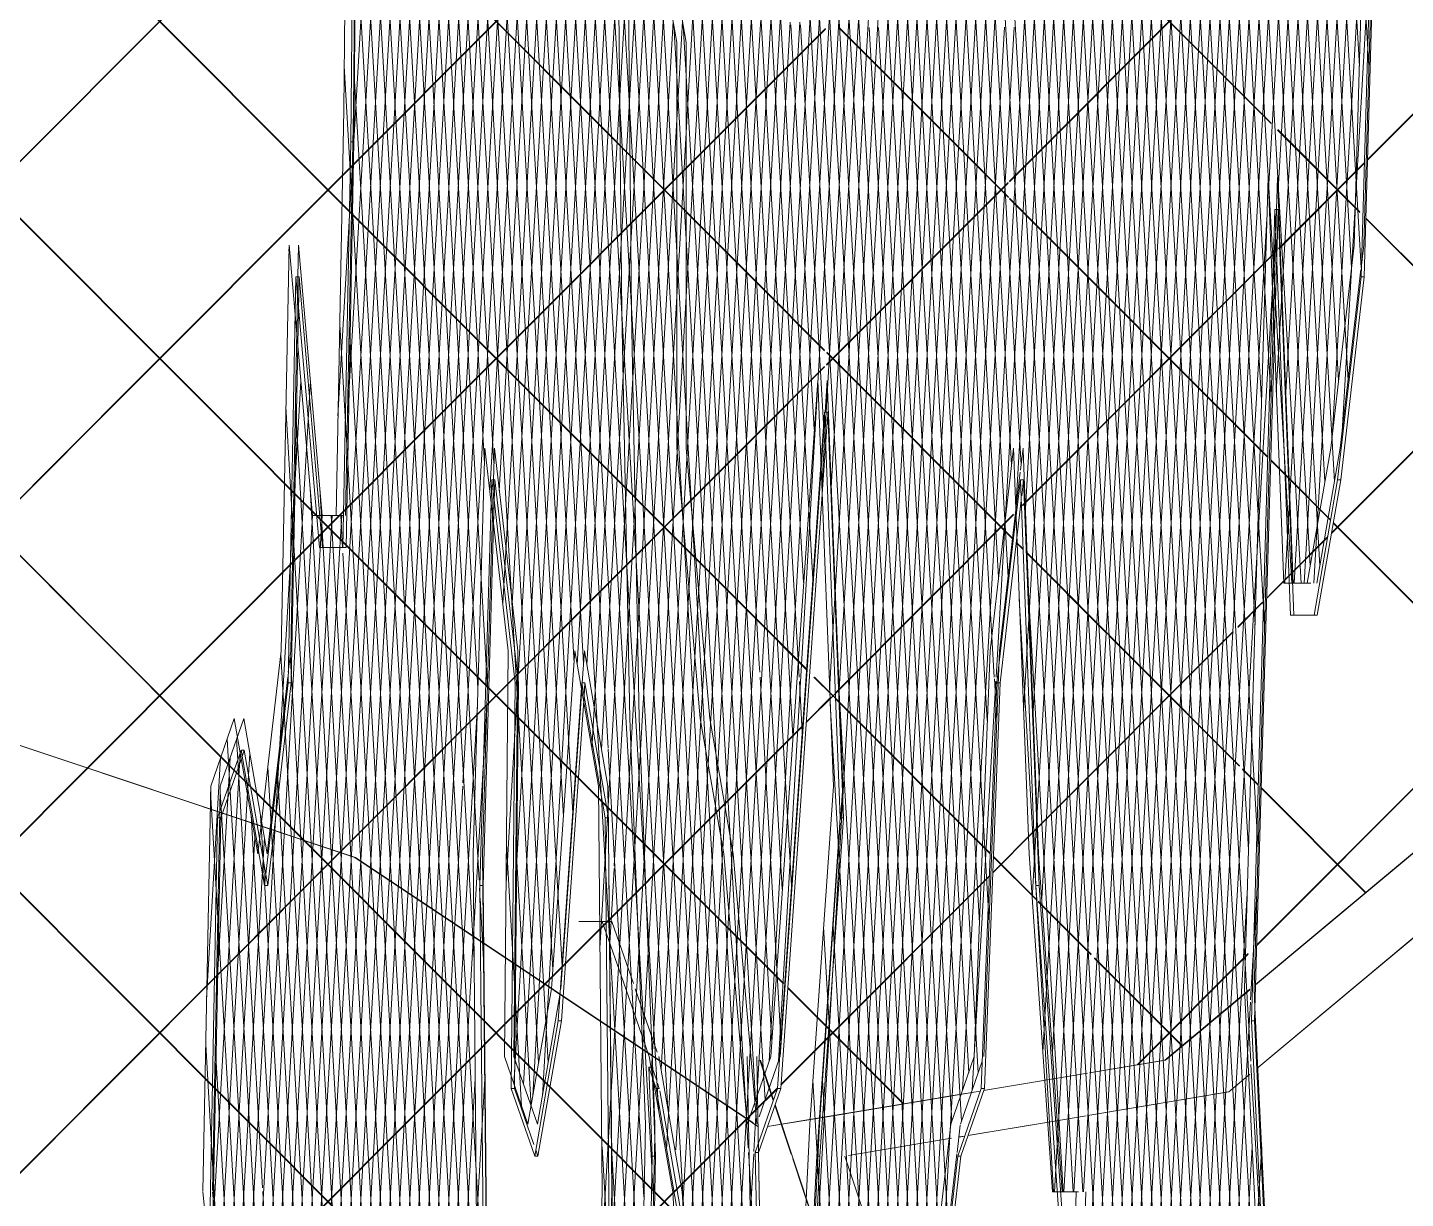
# Model space of a CAD drawing. Header units: millimetres. Extents: x -12186 to 152825, y -4386 to 9463.
# Drawn here: x 68265.8 to 68586.4, y 2380.5 to 2652.9 of the extents above; entities that cross this region are included whole.
import ezdxf

# ---------------------------------------------------------------- set-up
doc = ezdxf.new("R2010")
doc.units = ezdxf.units.MM
doc.layers.add('G-IMPT', color=8, linetype='Continuous', lineweight=5)
doc.layers.add('L-PLNT', color=71, linetype='Continuous', lineweight=5)

# ---------------------------------------------------------------- blocks, each defined once
blk = doc.blocks.new('SVA_Shades of Green Tree - Australian_Tree_based_on_Leopard_Tree_2901-V313-Section B-B')
at = {"layer": 'G-IMPT'}
for p, q in [((20879.16, 2545.14), (20916.25, 3185.58)), ((20881.38, 2545.14), (20918.47, 3185.58)), ((20939.66, 2648.69), (20970.27, 3177.13)), ((20941.88, 2648.69), (20972.48, 3177.13)), ((20882.19, 2519.01), (20920.12, 3173.96)), ((20884.41, 2519.01), (20922.34, 3173.96)), ((20882.96, 2453.79), (20923.99, 3162.35)), ((20885.17, 2453.79), (20926.21, 3162.35)), ((20841.5, 2286.81), (20890.66, 3135.75)), ((20843.71, 2286.81), (20892.87, 3135.75)), ((20846.09, 2287.72), (20895.2, 3135.75)), ((20848.47, 2250.47), (20899.74, 3135.75)), ((20850.69, 2250.47), (20901.96, 3135.75)), ((20909.44, 2634.58), (20880.42, 3135.75)), ((20911.65, 2634.58), (20882.63, 3135.75)), ((20884.8, 2407.12), (20927.07, 3137.15)), ((20887.01, 2407.12), (20929.29, 3137.15)), ((20885.88, 2570.62), (20327, 3130.44)), ((20886, 2570.62), (20327.12, 3130.44)), ((20850.29, 2203.43), (20903.9, 3129.14)), ((20861.54, 2359.39), (20906.12, 3129.14)), ((20935.8, 2571.46), (20903.38, 3131.28)), ((20938.02, 2571.46), (20905.6, 3131.28)), ((20872.9, 2477.18), (20909.78, 3113.95)), ((20941.45, 2593.38), (20425.28, 3110.42)), ((20941.58, 2593.38), (20425.41, 3110.42)), ((20939.03, 2594.23), (20909.08, 3111.26)), ((20941.24, 2594.23), (20911.3, 3111.26)), ((20911.01, 2528.93), (20878.65, 3087.81)), ((20913.23, 2528.93), (20880.86, 3087.81)), ((20889.18, 2404.4), (20928.78, 3088.15)), ((20848.89, 2100.86), (20905.13, 3071.88)), ((20891.4, 2404.4), (20930.05, 3071.88)), ((20953.44, 2102.35), (21009.6, 3072.1)), ((20955.66, 2102.35), (21011.82, 3072.1)), ((20965.5, 2232.15), (21014.14, 3072.1)), ((20967.72, 2232.15), (21016.36, 3072.1)), ((21059.76, 2156.42), (21006.73, 3072.1)), ((21061.97, 2156.42), (21008.95, 3072.1)), ((21062.48, 2187.78), (21011.27, 3072.1)), ((21054.76, 2359.46), (21013.49, 3072.1)), ((21028.16, 2623.58), (21002.69, 3063.47)), ((21030.38, 2623.58), (21004.9, 3063.47)), ((21063.9, 2241.71), (21016.63, 3058.04)), ((21056.23, 2412.47), (21018.84, 3058.04)), ((20965.62, 2605.51), (20939.66, 3053.8)), ((20967.84, 2605.51), (20941.88, 3053.8)), ((20912.53, 2424.32), (20877.28, 3033.05)), ((20914.75, 2424.32), (20879.49, 3033.05)), ((20907.08, 2440), (20875.91, 2978.29)), ((20906.68, 2485.24), (20878.12, 2978.29)), ((20898.77, 2505.05), (20874.54, 2923.52)), ((20900.99, 2505.05), (20876.75, 2923.52)), ((20922.66, 2590.33), (20939.66, 2883.98)), ((20924.87, 2590.33), (20941.88, 2883.98)), ((21029.46, 2395.49), (21057.72, 2883.45)), ((21031.68, 2395.49), (21059.62, 2877.93)), ((20896.29, 2469.41), (20872.78, 2875.53)), ((20898.46, 2470.24), (20874.99, 2875.53)), ((21076.64, 2570.81), (21059.34, 2869.43)), ((21065.74, 2523.62), (21046, 2864.65)), ((21032.1, 2597.93), (21047.33, 2860.86)), ((21067.96, 2523.62), (21048.35, 2862.21)), ((21032.57, 2370.73), (21060.75, 2857.31)), ((21034.32, 2597.93), (21049.33, 2857.24)), ((21073.46, 2547.28), (21055.53, 2856.91)), ((21075.67, 2547.28), (21057.74, 2856.91)), ((21078.85, 2570.81), (21062.3, 2856.69)), ((21019.26, 2611.46), (21033.2, 2852.17)), ((21055.71, 2461.66), (21033.04, 2853.08)), ((21034.78, 2370.73), (21062.72, 2853.06)), ((21042.1, 2378.46), (21069.46, 2850.92)), ((21081.49, 2643.92), (21069.51, 2850.79)), ((20876.4, 2499.28), (20856.2, 2847.98)), ((21021.47, 2611.46), (21035.12, 2847.13)), ((21044.32, 2378.46), (21071.33, 2844.87)), ((21079.67, 2596.95), (21065.31, 2844.88)), ((21018.81, 2628.18), (21006.44, 2841.82)), ((21021.03, 2628.18), (21008.66, 2841.82)), ((21057.92, 2461.66), (21035.84, 2843.02)), ((21039.68, 2415.06), (21064.42, 2842.33)), ((21083.7, 2643.92), (21072.21, 2842.33)), ((21058.74, 2566.21), (21042.97, 2838.51)), ((21060.35, 2615.09), (21073.36, 2839.72)), ((21081.88, 2596.95), (21067.8, 2840.07)), ((20999.33, 2580.99), (21014.11, 2836.26)), ((21001.54, 2580.99), (21016.33, 2836.26)), ((21021.36, 2569.38), (21036.74, 2834.96)), ((21041.89, 2415.06), (21066.25, 2835.6)), ((21060.95, 2566.21), (21045.26, 2837.15)), ((21062.56, 2615.09), (21075.22, 2833.67)), ((20878.61, 2499.28), (20859.47, 2829.89)), ((20893.82, 2433.77), (20870.96, 2828.48)), ((20895.98, 2434.6), (20873.17, 2828.48)), ((21023.58, 2569.38), (21038.61, 2828.91)), ((21029.41, 2473.07), (21050.05, 2829.5)), ((21057.22, 2513.93), (21039.01, 2828.45)), ((20875.52, 2436.02), (20853.02, 2824.54)), ((20876.66, 2454.56), (20855.23, 2824.54)), ((21031.63, 2473.07), (21052.06, 2825.88)), ((21029.8, 2636.66), (21040.64, 2823.76)), ((21070.05, 2527.67), (21053.05, 2821.27)), ((21072.27, 2527.67), (21055.26, 2821.27)), ((20843.84, 2562.59), (20858.7, 2819.23)), ((21059.44, 2513.93), (21041.71, 2819.98)), ((20846.06, 2562.59), (20860.71, 2815.61)), ((21032.02, 2636.66), (21042.5, 2817.71)), ((21052.91, 1960.9), (21003.66, 2811.33)), ((21055.13, 1960.9), (21005.88, 2811.33)), ((20924.16, 2537.81), (20939.66, 2805.55)), ((20926.37, 2537.81), (20941.88, 2805.55)), ((20890.53, 2412.14), (20868.09, 2799.65)), ((20948.6, 2254.07), (20980.17, 2799.13)), ((20965.88, 2514.15), (20982.38, 2799.13)), ((20994.92, 2491.72), (20976.97, 2801.78)), ((20996.55, 2501.8), (20979.18, 2801.78)), ((20892.74, 2412.14), (20870.38, 2798.29)), ((21062.16, 2568.05), (21075.46, 2797.71)), ((21064.38, 2568.05), (21077.58, 2795.98)), ((20685.14, 2536.97), (20940.32, 2792.57)), ((20685.27, 2536.97), (20940.44, 2792.57)), ((20828.4, 2217.59), (20861.84, 2794.93)), ((20997.53, 2525.05), (20981.92, 2794.68)), ((20999.75, 2525.05), (20984.13, 2794.68)), ((21001.56, 2541.03), (21016.11, 2792.33)), ((21003.77, 2541.03), (21018.32, 2792.33)), ((20993.11, 2444.67), (20973.11, 2790.02)), ((20995.32, 2444.67), (20975.32, 2790.02)), ((20830.62, 2217.59), (20863.58, 2786.7)), ((20848.3, 2287.72), (20877.2, 2786.69)), ((20949.25, 2186.76), (20984.13, 2789.08)), ((20951.46, 2186.76), (20986.34, 2789.08)), ((20909.75, 2602.66), (20920.09, 2781.26)), ((20911.96, 2602.66), (20922.3, 2781.26)), ((20999.38, 2571.66), (20987.24, 2781.17)), ((21001.59, 2571.66), (20989.46, 2781.17)), ((21048.57, 1957.47), (21000.89, 2780.84)), ((21050.78, 1957.47), (21003.1, 2780.84)), ((20877.91, 2551.55), (20864.81, 2777.83)), ((20951.31, 2143.99), (20988.09, 2779.03)), ((20953.53, 2143.99), (20990.3, 2779.03)), ((20990.59, 2409.75), (20969.25, 2778.26)), ((20992.8, 2409.75), (20971.46, 2778.26)), ((20832.45, 2209.09), (20865.24, 2775.33)), ((20875.8, 2352.77), (20851.42, 2773.75)), ((20878.01, 2352.77), (20853.63, 2773.75)), ((20880.13, 2551.55), (20867.35, 2772.15)), ((20835.11, 2216.76), (20866.91, 2765.93)), ((20986.69, 2398.55), (20965.8, 2759.29)), ((20988.91, 2398.55), (20968.02, 2759.29)), ((20922.66, 2563.16), (20911.73, 2751.83)), ((20924.87, 2563.16), (20913.95, 2751.83)), ((21064.13, 2523.62), (21077.28, 2750.66)), ((20874.28, 2300.49), (20848.39, 2747.62)), ((21066.35, 2523.62), (21079.4, 2748.93)), ((20876.5, 2300.49), (20850.68, 2746.25)), ((21044.89, 1942.57), (20998.49, 2743.91)), ((21047.11, 1942.57), (21000.7, 2743.91)), ((21025.06, 2598.81), (21016.67, 2743.55)), ((21027.27, 2598.81), (21018.89, 2743.55)), ((20848.32, 2725.83), (20847.43, 2633.7)), ((20931.56, 2566.26), (20922.35, 2725.38)), ((20933.78, 2566.26), (20924.56, 2725.38)), ((20930.64, 2571.25), (20939.66, 2727.12)), ((20932.85, 2571.25), (20941.88, 2727.12)), ((20967.32, 2185.1), (20998.58, 2724.99)), ((20979.66, 2359.95), (21000.8, 2724.99)), ((21003.37, 2493.98), (21016.87, 2726.98)), ((21005.59, 2493.98), (21019.08, 2726.98)), ((20812.78, 2565.41), (20653.92, 2724.54)), ((20812.91, 2565.41), (20654.05, 2724.54)), ((20962.03, 2642.85), (20966.44, 2718.93)), ((20964.25, 2642.85), (20968.65, 2718.93)), ((21068.68, 2523.62), (21080.13, 2721.47)), ((21070.89, 2523.62), (21082.1, 2717.22)), ((20796.82, 2570.41), (20940.32, 2714.14)), ((20796.95, 2570.41), (20940.44, 2714.14)), ((20872.52, 2252.54), (20845.96, 2711.13)), ((20874.73, 2252.54), (20848.18, 2711.13)), ((20980.24, 2274.75), (20955.06, 2709.43)), ((20982.45, 2274.75), (20957.28, 2709.43)), ((20939.66, 2191.08), (20909.91, 2704.78)), ((20941.88, 2191.08), (20912.13, 2704.78)), ((20944.15, 2412.46), (20960.3, 2691.39)), ((20946.36, 2412.46), (20962.52, 2691.39)), ((21057.61, 2439.36), (21308.37, 2690.55)), ((21057.61, 2439.49), (21308.25, 2690.55)), ((21075.26, 2558.95), (21082.79, 2688.96)), ((21077.48, 2558.95), (21085.01, 2688.96)), ((20952.19, 2523.78), (20942.86, 2684.85)), ((20954.36, 2524.61), (20945.08, 2684.85)), ((21060.96, 2630.52), (21007.57, 2684)), ((21060.96, 2630.66), (21007.7, 2684)), ((20912.12, 2586.53), (20911.21, 2680.88)), ((20919.41, 2680.88), (20924.87, 2649.43)), ((20910.77, 2541.83), (20918.41, 2673.86)), ((20912.98, 2541.83), (20920.63, 2673.86)), ((20939.66, 2570.27), (20945.49, 2670.89)), ((20941.88, 2570.27), (20947.71, 2670.89)), ((20899.53, 2504.67), (20909.1, 2669.89)), ((20901.74, 2504.67), (20911.31, 2669.89)), ((21000.05, 2616.99), (21053.01, 2670.04)), ((21000.05, 2617.12), (21052.88, 2670.04)), ((21005.38, 2450.27), (21017.83, 2665.12)), ((21007.6, 2450.27), (21020.04, 2665.12)), ((20941.7, 2626.42), (20939.66, 2661.65)), ((20943.92, 2626.42), (20941.88, 2661.65)), ((21014.9, 2382.08), (20998.93, 2657.79)), ((21017.11, 2382.08), (21001.15, 2657.79)), ((20952.74, 2639.23), (20953.67, 2655.34)), ((20986.92, 2080.85), (20953.67, 2655.08)), ((20954.96, 2639.23), (20955.89, 2655.34)), ((20989.14, 2080.85), (20955.88, 2655.08)), ((20964.56, 2608.13), (20967.37, 2656.56)), ((20966.78, 2608.13), (20969.58, 2656.56)), ((20912.01, 2484.85), (20921.82, 2654.26)), ((20914.22, 2484.85), (20924.03, 2654.26)), ((20922.66, 2641.59), (20921.98, 2653.35)), ((20924.86, 2641.73), (20924.19, 2653.35)), ((20939.66, 2491.84), (20949.06, 2654.16)), ((20940.32, 2635.71), (20957.24, 2652.66)), ((20940.44, 2635.71), (20957.24, 2652.53)), ((20941.88, 2491.84), (20951.28, 2654.16)), ((20954.67, 2559.42), (20949.22, 2653.54)), ((20956.8, 2560.75), (20951.43, 2653.54)), ((20987.74, 2625.57), (20960.54, 2652.81)), ((20987.61, 2625.57), (20960.54, 2652.69)), ((20983.61, 2373.4), (20967.42, 2652.87)), ((20985.82, 2373.4), (20969.64, 2652.87)), ((20981.92, 2358.86), (20998.96, 2652.99)), ((20984.14, 2358.86), (21001.17, 2652.99)), ((21083.4, 2622.05), (21114.61, 2653.32)), ((21083.4, 2622.19), (21114.48, 2653.32)), ((20924.87, 2649.43), (20924.87, 2555.07)), ((20934.77, 2564.16), (20939.66, 2648.69)), ((20936.98, 2564.16), (20941.88, 2648.69)), ((20870.05, 2216.76), (20845.31, 2643.91)), ((20872.67, 2209.77), (20847.57, 2643.19)), ((20956.42, 2545.9), (20962.03, 2642.85)), ((20958.63, 2545.9), (20964.25, 2642.85)), ((20927.29, 2561.62), (20922.66, 2641.59)), ((20929.5, 2561.62), (20924.87, 2641.59)), ((20939.66, 2413.41), (20952.74, 2639.23)), ((20941.88, 2413.41), (20954.96, 2639.23)), ((20868.03, 2563.31), (20940.32, 2635.71)), ((20868.16, 2563.31), (20940.44, 2635.71)), ((21015.06, 2382.08), (21029.8, 2636.66)), ((21017.27, 2382.08), (21032.02, 2636.66)), ((21074.97, 2535.19), (21178, 2638.38)), ((21075, 2535.34), (21177.87, 2638.38)), ((20847.43, 2633.7), (20845.61, 2539.35)), ((20939.66, 2112.66), (20909.44, 2634.58)), ((20941.84, 2113.37), (20911.65, 2634.58)), ((21081.58, 2609.87), (21062.47, 2629.01)), ((21081.58, 2610), (21062.48, 2629.14)), ((20949.71, 2488.14), (20941.7, 2626.42)), ((20951.13, 2501.8), (20943.92, 2626.42)), ((21021.95, 2574.03), (21018.81, 2628.18)), ((21024.16, 2574.03), (21021.03, 2628.18)), ((20999.83, 2613.33), (20987.61, 2625.57)), ((20999.83, 2613.46), (20987.74, 2625.57)), ((21031.95, 2558.11), (21028.16, 2623.58)), ((21034.17, 2558.11), (21030.38, 2623.58)), ((21062.71, 2601.46), (21082.64, 2621.43)), ((21062.72, 2601.34), (21082.64, 2621.29)), ((20957.48, 2574.35), (20999.77, 2616.71)), ((20957.49, 2574.48), (20999.77, 2616.84)), ((21060.16, 2553.03), (21000.1, 2613.19)), ((21060.16, 2552.9), (21000.1, 2613.06)), ((21007.86, 2414.63), (21019.26, 2611.46)), ((21010.08, 2414.63), (21021.47, 2611.46)), ((21062.06, 2604.58), (21062.24, 2610.58)), ((20958.24, 2498.85), (20964.56, 2608.13)), ((20960.45, 2498.85), (20966.78, 2608.13)), ((21044.52, 2341.85), (21059.96, 2608.36)), ((21062.02, 2605.71), (21062.12, 2607.54)), ((21168.5, 2522.94), (21083.01, 2608.57)), ((21168.37, 2522.94), (21083.01, 2608.44)), ((20980.89, 2341.97), (20965.62, 2605.51)), ((20983.1, 2341.97), (20967.84, 2605.51)), ((21046.74, 2341.85), (21062.02, 2605.71)), ((20832.43, 2600.87), (20832.49, 2601.88)), ((20834.65, 2600.87), (20834.71, 2601.88)), ((20902.94, 2485.07), (20909.75, 2602.66)), ((20905.15, 2485.07), (20911.96, 2602.66)), ((21003.11, 2541.75), (21061.53, 2600.28)), ((21003.12, 2541.64), (21061.53, 2600.14)), ((21007.59, 2174.72), (21032.1, 2597.93)), ((21009.81, 2174.72), (21034.32, 2597.93)), ((21030.21, 2509.73), (21025.06, 2598.81)), ((21032.43, 2509.73), (21027.27, 2598.81)), ((20834.53, 2594.86), (20832.85, 2507.89)), ((20939.66, 2583.23), (20939.03, 2594.23)), ((20941.88, 2583.23), (20941.24, 2594.23)), ((20913.82, 2437.8), (20922.66, 2590.33)), ((20916.04, 2437.8), (20924.87, 2590.33)), ((20957.08, 2577.72), (20941.45, 2593.38)), ((20957.08, 2577.85), (20941.58, 2593.38)), ((20913.94, 2492.17), (20912.12, 2586.53)), ((20868.9, 2158.12), (20844.25, 2583.82)), ((20870.38, 2170.83), (20846.47, 2583.82)), ((20947.23, 2452.5), (20939.66, 2583.23)), ((20949.4, 2453.33), (20941.88, 2583.23)), ((20989.18, 2405.69), (20999.33, 2580.99)), ((20996.96, 2501.8), (21001.54, 2580.99)), ((21000.99, 2533.74), (20957.59, 2577.21)), ((21001.01, 2533.85), (20957.6, 2577.34)), ((20926.88, 2506.45), (20930.64, 2571.25)), ((20929.1, 2506.45), (20932.85, 2571.25)), ((20939.66, 2504.8), (20935.8, 2571.46)), ((20941.88, 2504.8), (20938.02, 2571.46)), ((20940.32, 2557.29), (20957.07, 2574.07)), ((20940.44, 2557.29), (20957.07, 2573.94)), ((21000.56, 2551.18), (20999.38, 2571.66)), ((21002.78, 2551.18), (21001.59, 2571.66)), ((21029.27, 2447.68), (21021.95, 2574.03)), ((21031.48, 2447.68), (21024.16, 2574.03)), ((20732.12, 2505.6), (20796.82, 2570.41)), ((20732.25, 2505.6), (20796.95, 2570.41)), ((20820.44, 2315.43), (20835.22, 2570.52)), ((20837.22, 2566.9), (20837.43, 2570.52)), ((20940.32, 2516.09), (20885.88, 2570.62)), ((20940.44, 2516.09), (20886, 2570.62)), ((20933.39, 2461.89), (20939.66, 2570.27)), ((20935.6, 2461.89), (20941.88, 2570.27)), ((21010.52, 2382.08), (21021.36, 2569.38)), ((21012.73, 2382.08), (21023.58, 2569.38)), ((20940.32, 2437.66), (20812.78, 2565.41)), ((20940.44, 2437.66), (20812.91, 2565.41)), ((20822.61, 2314.57), (20837.22, 2566.9)), ((20864.63, 1996.54), (20831.73, 2564.69)), ((20866.84, 1996.67), (20833.95, 2564.69)), ((20939.66, 2426.37), (20931.56, 2566.26)), ((20941.88, 2426.37), (20933.78, 2566.26)), ((20785.51, 2480.65), (20868.03, 2563.31)), ((20785.64, 2480.65), (20868.16, 2563.31)), ((20924.06, 2538.92), (20922.66, 2563.16)), ((20926.28, 2538.92), (20924.87, 2563.16)), ((20932.9, 2464.67), (20927.29, 2561.62)), ((20935.12, 2464.67), (20929.5, 2561.62)), ((20929.98, 2481.49), (20934.77, 2564.16)), ((20932.2, 2481.49), (20936.98, 2564.16)), ((20946.74, 2413.53), (20957.09, 2562.43)), ((20835.89, 2463.83), (20739.11, 2560.78)), ((20836.02, 2463.83), (20739.24, 2560.78)), ((20844.24, 2461.05), (20940.32, 2557.29)), ((20844.36, 2461.05), (20940.44, 2557.29)), ((20880.01, 2547.68), (20880.23, 2555.07)), ((20880.23, 2555.07), (20885.7, 2507.89)), ((20924.87, 2555.07), (20930.34, 2492.17)), ((21002.63, 2549.94), (21003.23, 2555.07)), ((21044.16, 2347.3), (21031.95, 2558.11)), ((21046.38, 2347.3), (21034.17, 2558.11)), ((21064.21, 2548.97), (21060.88, 2552.31)), ((21064.21, 2548.84), (21060.88, 2552.18)), ((21001.1, 2536.7), (21002.58, 2549.49)), ((21074.79, 2538.37), (21064.21, 2548.97)), ((21074.77, 2538.26), (21064.21, 2548.84)), ((20867.32, 2028.61), (20837.38, 2545.65)), ((20840.39, 2531.95), (20839.59, 2545.65)), ((20879.93, 2544.88), (20880.01, 2547.68)), ((20877.5, 2460.71), (20879.93, 2544.88)), ((20824.27, 2303.14), (20837.95, 2539.35)), ((20826.34, 2260.37), (20842.49, 2539.35)), ((20839.95, 2535.54), (20840.17, 2539.35)), ((20868.83, 2080.89), (20842.28, 2539.35)), ((20844.28, 2531.95), (20844.71, 2539.35)), ((20844.93, 2531.95), (20844.5, 2539.35)), ((20905.16, 2444.99), (20910.77, 2541.83)), ((20908.12, 2457.94), (20912.98, 2541.83)), ((20959.57, 2498.15), (21001.04, 2539.69)), ((20959.58, 2498.02), (21001.05, 2539.56)), ((20940.32, 2280.8), (20683.47, 2538.08)), ((20940.44, 2280.8), (20683.6, 2538.08)), ((20916.79, 2410.6), (20924.16, 2537.81)), ((20919.01, 2410.71), (20926.37, 2537.81)), ((20939.66, 2269.51), (20924.06, 2538.92)), ((20939.79, 2305.6), (20926.28, 2538.92)), ((21125.65, 2487.3), (21075.4, 2537.63)), ((21125.78, 2487.3), (21075.42, 2537.74)), ((20826.49, 2303.14), (20839.95, 2535.54)), ((21003.23, 2531.49), (21001.65, 2533.08)), ((21003.23, 2531.63), (21001.67, 2533.19)), ((21065.12, 2525.44), (21074.11, 2534.45)), ((21065.12, 2525.32), (21074.08, 2534.29)), ((20828.55, 2260.37), (20844.28, 2531.95)), ((20869.53, 2028.61), (20840.39, 2531.95)), ((20871.05, 2080.89), (20845.01, 2530.59)), ((21053.59, 2481.18), (21004.03, 2530.83)), ((21022.64, 2512.05), (21004.04, 2530.69)), ((20918.41, 2401.31), (20911.01, 2528.93)), ((20920.62, 2401.31), (20913.23, 2528.93)), ((21059.95, 2520.13), (21065.12, 2525.32)), ((21060.56, 2520.88), (21065.12, 2525.44)), ((21010.36, 2382.08), (21002.37, 2520.02)), ((21012.57, 2382.08), (21004.58, 2520.02)), ((21053.18, 2513.48), (21058.93, 2519.24)), ((21053.18, 2513.36), (21058.94, 2519.12)), ((20952.89, 2503.5), (20940.32, 2516.09)), ((20952.9, 2503.62), (20940.44, 2516.09)), ((20950.82, 2254.07), (20965.88, 2514.12)), ((21005.76, 2465.99), (21052.13, 2512.43)), ((21005.77, 2465.86), (21052.13, 2512.3)), ((21053.59, 2481.05), (21023.2, 2511.49)), ((20843.23, 2287.72), (20830.53, 2507)), ((20832.85, 2507.89), (20832.28, 2502.95)), ((20845.44, 2287.72), (20832.75, 2507)), ((20885.7, 2507.89), (20884.78, 2413.53)), ((20900.67, 2500.5), (20901.18, 2507.89)), ((20901.18, 2507.89), (20906.65, 2476.44)), ((21037.67, 2380.97), (21030.21, 2509.73)), ((21039.89, 2380.97), (21032.43, 2509.73)), ((20920.25, 2391.95), (20926.88, 2506.45)), ((20922.46, 2391.87), (20929.1, 2506.45)), ((20944.76, 2416.86), (20939.66, 2504.8)), ((20941.99, 2502.93), (20941.88, 2504.8)), ((20946.92, 2417.69), (20942.05, 2501.8)), ((20951.88, 2488.97), (20951.19, 2500.8)), ((20959.12, 2497.26), (20954.58, 2501.8)), ((20959.62, 2496.88), (20954.71, 2501.8)), ((20991.39, 2405.69), (20996.9, 2500.87)), ((20997.14, 2491.72), (20996.58, 2501.38)), ((20895.72, 2429.26), (20900.64, 2500.06)), ((20952.77, 2491.21), (20959.58, 2498.02)), ((20851.54, 2068.14), (20876.29, 2495.44)), ((20853.76, 2068.14), (20878.5, 2495.44)), ((20952.78, 2491.34), (20958.55, 2497.13)), ((20984.61, 2042.31), (20958.36, 2495.64)), ((20995.61, 2460.83), (20959.62, 2496.88)), ((20995.6, 2460.71), (20959.63, 2496.74)), ((20986.83, 2042.31), (20960.58, 2495.64)), ((20917.19, 2408.12), (20913.94, 2492.17)), ((20930.34, 2492.17), (20935.81, 2460.71)), ((20936.15, 2431.23), (20939.66, 2491.84)), ((20938.37, 2431.23), (20941.88, 2491.84)), ((20940.32, 2478.86), (20951.99, 2490.55)), ((20940.44, 2478.86), (20951.98, 2490.41)), ((20834.16, 2209.09), (20818.04, 2487.39)), ((20820.54, 2482.58), (20820.26, 2487.39)), ((20909.3, 2440), (20906.69, 2485.05)), ((20909.08, 2434.26), (20912.01, 2484.85)), ((20911.29, 2434.26), (20914.22, 2484.85)), ((20813.28, 2427.06), (20816.52, 2483.02)), ((20814.2, 2364.47), (20821.12, 2484)), ((20818.35, 2476.29), (20818.74, 2483.02)), ((20826.3, 2383), (20820.54, 2482.58)), ((20823.04, 2478.97), (20823.34, 2484)), ((20922.99, 2360.7), (20929.98, 2481.49)), ((20925.2, 2360.7), (20932.2, 2481.49)), ((20665.05, 2359.86), (20785.64, 2480.65)), ((20754.53, 2449.62), (20785.51, 2480.65)), ((20816.41, 2364.47), (20823.04, 2478.97)), ((20839.89, 2267), (20827.5, 2480.86)), ((20829.8, 2479.5), (20829.72, 2480.86)), ((20842.09, 2267.15), (20829.8, 2479.5)), ((20891.93, 2430.39), (20940.32, 2478.86)), ((20892.05, 2430.39), (20940.44, 2478.86)), ((21057.95, 2476.81), (21054.33, 2480.44)), ((21057.95, 2476.68), (21054.33, 2480.31)), ((20824.13, 2303.82), (20814.21, 2475.12)), ((20815.5, 2427.06), (20818.35, 2476.29)), ((20816.64, 2471.38), (20816.43, 2475.12)), ((20851.11, 2100.86), (20872.86, 2476.43)), ((20906.65, 2476.44), (20906.76, 2465.18)), ((21083.07, 2451.66), (21058.67, 2476.09)), ((21082.94, 2451.66), (21058.67, 2475.96)), ((21010.07, 2139.08), (21029.41, 2473.07)), ((21012.29, 2139.08), (21031.63, 2473.07)), ((20816.34, 2470.5), (20814.63, 2382.37)), ((20826.35, 2303.82), (20816.64, 2471.38)), ((20837.24, 2234.33), (20823.61, 2469.69)), ((20826.41, 2459.63), (20825.82, 2469.69)), ((20996.17, 2456.25), (21005.77, 2465.86)), ((20996.18, 2456.38), (21005.76, 2465.99)), ((20817.09, 2335.96), (20824.53, 2464.4)), ((20826.45, 2459.36), (20826.74, 2464.4)), ((20940.26, 2359.28), (20835.89, 2463.83)), ((20940.39, 2359.28), (20836.02, 2463.83)), ((20886.57, 2402.02), (20883.05, 2462.9)), ((20888.79, 2402.02), (20885.26, 2462.9)), ((20906.76, 2464.86), (20907.56, 2382.08)), ((20939.66, 2347.94), (20932.9, 2464.67)), ((20939.31, 2392.3), (20935.12, 2464.67)), ((20704.21, 2320.65), (20844.36, 2461.05)), ((20707.81, 2324.39), (20844.24, 2461.05)), ((20820.66, 2359.28), (20826.45, 2459.36)), ((20839.44, 2234.47), (20826.41, 2459.63)), ((20878.41, 2366.36), (20877.5, 2460.71)), ((20925.26, 2321.5), (20933.39, 2461.89)), ((20927.47, 2321.5), (20935.6, 2461.89)), ((20935.81, 2460.71), (20941.27, 2397.81)), ((21006.49, 2449.93), (20996.32, 2460.12)), ((21006.5, 2449.8), (20996.32, 2459.99)), ((20907.37, 2444.99), (20908.08, 2457.29)), ((20876.85, 2451.2), (20876.77, 2452.67)), ((20957.09, 2417.1), (20995.4, 2455.48)), ((20957.1, 2417.24), (20995.41, 2455.61)), ((20877.73, 2436.02), (20876.9, 2450.35)), ((21019.06, 2437.34), (21006.76, 2449.66)), ((21019.06, 2437.22), (21006.78, 2449.51)), ((21046.8, 2302.66), (21055.41, 2451.44)), ((21056.19, 2426.72), (21057.63, 2451.44)), ((21034.71, 2353.69), (21029.27, 2447.68)), ((21036.92, 2353.69), (21031.48, 2447.68)), ((20902.09, 2444.99), (20906.26, 2444.99)), ((20904.8, 2438.8), (20905.16, 2444.99)), ((20906.26, 2444.99), (20907.56, 2444.99)), ((20907.01, 2438.8), (20907.37, 2444.99)), ((20907.56, 2444.99), (20912.58, 2430.54)), ((20984.43, 1966.99), (20956.83, 2443.71)), ((20986.65, 1966.99), (20959.04, 2443.71)), ((20913.91, 2322.12), (20907.08, 2440)), ((20916.12, 2322.12), (20909.3, 2440)), ((20912.97, 2423.06), (20913.82, 2437.8)), ((20915.19, 2423.06), (20916.04, 2437.8)), ((20947.42, 2430.54), (20940.32, 2437.66)), ((20947.55, 2430.54), (20940.44, 2437.66)), ((21040.35, 2416.01), (21019.9, 2436.5)), ((21029.78, 2411.61), (21055.63, 2437.51)), ((21029.91, 2411.61), (21055.64, 2437.39)), ((20904.79, 2360.16), (20909.08, 2434.26)), ((20906.85, 2357.57), (20911.29, 2434.26)), ((21040.22, 2416.01), (21019.9, 2436.37)), ((20742.87, 2280.95), (20892.05, 2430.39)), ((20746.97, 2285.18), (20891.93, 2430.39)), ((20927.5, 2281.8), (20936.15, 2431.23)), ((20929.76, 2282.51), (20938.37, 2431.23)), ((20890.25, 2397.81), (20895.54, 2428.25)), ((20913.03, 2429.26), (20918.13, 2414.6)), ((20957.33, 2420.62), (20948.48, 2429.48)), ((20957.34, 2420.74), (20948.49, 2429.6)), ((21036.24, 2412.69), (21056.02, 2429.2)), ((20915.04, 2380.94), (20912.53, 2424.32)), ((20916.85, 2387.94), (20914.75, 2424.32)), ((20940.99, 2403.38), (20939.66, 2426.37)), ((20943.21, 2403.38), (20941.88, 2426.37)), ((21049.01, 2302.66), (21056.16, 2426.17)), ((20905.13, 2287.72), (20912.97, 2423.06)), ((20907.35, 2287.72), (20915.19, 2423.06)), ((20975.38, 2402.54), (20957.33, 2420.62)), ((20975.51, 2402.54), (20957.34, 2420.74)), ((20946.92, 2407.05), (20957.1, 2417.24)), ((20818.58, 2321.29), (20813.07, 2416.31)), ((20820.79, 2321.29), (20815.29, 2416.31)), ((20946.91, 2406.91), (20957.09, 2417.1)), ((21037.43, 2376.16), (21039.68, 2415.06)), ((21039.64, 2376.16), (21041.89, 2415.06)), ((20884.78, 2413.53), (20890.25, 2397.81)), ((20918.49, 2413.53), (20923.96, 2382.08)), ((20938.88, 2399.87), (20939.66, 2413.41)), ((20939.66, 2382.2), (20939.06, 2413.53)), ((20941.09, 2399.87), (20941.88, 2413.41)), ((20941.7, 2391.24), (20941.27, 2413.53)), ((20941.88, 2399.55), (20946.61, 2413.15)), ((20945.13, 2403.29), (20942, 2412.69)), ((20945.19, 2403.48), (20942.13, 2412.69)), ((20988.65, 2397.81), (20993.74, 2412.45)), ((21018.73, 2409.77), (21036.24, 2412.69)), ((21066.12, 2241.71), (21056.27, 2411.7)), ((20854.69, 2044), (20875.79, 2408.37)), ((20856.48, 2036.77), (20878, 2408.37)), ((20963.79, 2245.05), (20954.35, 2408.06)), ((20965.96, 2245.88), (20956.56, 2408.06)), ((20994.06, 2405.63), (21009.39, 2408.19)), ((20994.07, 2405.65), (21009.39, 2408.21)), ((21009.39, 2408.21), (21018.23, 2409.69)), ((21009.39, 2408.19), (21018.23, 2409.66)), ((20940.32, 2400.43), (20946.13, 2406.25)), ((20940.44, 2400.43), (20946.15, 2406.14)), ((20955.84, 2399.25), (20993.27, 2405.5)), ((20983.6, 2403.91), (20993.28, 2405.52)), ((20949.26, 2390.87), (20945.49, 2402.2)), ((20954.51, 2375.49), (20945.55, 2402.39)), ((20955.85, 2399.28), (20983.35, 2403.87)), ((20778.47, 2238.18), (20939.04, 2399.02)), ((20783.08, 2242.93), (20938.91, 2399.02)), ((20929.56, 2239.03), (20938.88, 2399.87)), ((20938.91, 2399.02), (20940.32, 2400.43)), ((20939.04, 2399.02), (20940.44, 2400.43)), ((20940.32, 2398.09), (20941.51, 2397.29)), ((20940.61, 2391.46), (20941.09, 2399.87)), ((20943.76, 2397.24), (20955.84, 2399.25)), ((20943.77, 2397.26), (20955.85, 2399.28)), ((20915.76, 2303.45), (20917.53, 2394.92)), ((20987.89, 2391.22), (20988.62, 2397.57)), ((21012.55, 2103.44), (21029.46, 2395.49)), ((21014.76, 2103.44), (21031.68, 2395.49)), ((20910.89, 2295.81), (20905.29, 2392.52)), ((20913.1, 2295.81), (20907.51, 2392.43)), ((21048.86, 2259.87), (21056.54, 2392.53)), ((21058.63, 2390.29), (21058.76, 2392.53)), ((20931.78, 2239.03), (20940.57, 2390.9)), ((20939.45, 2389.84), (20939.37, 2391.24)), ((20941.88, 2347.94), (20939.49, 2389.18)), ((20941.88, 2382.2), (20941.7, 2391.15)), ((20954.49, 2375.15), (20949.64, 2389.73)), ((21051.07, 2259.87), (21058.63, 2390.29)), ((20917.26, 2380.94), (20916.9, 2387.11)), ((20814.63, 2382.08), (20821.01, 2319.18)), ((20836.37, 2209.09), (20826.35, 2382.14)), ((20907.56, 2382.08), (20904.83, 2287.72)), ((20923.96, 2382.08), (20929.43, 2287.72)), ((21049.55, 2175.91), (21037.67, 2380.97)), ((21051.71, 2176.74), (21039.89, 2380.97))]:
    blk.add_line(p, q, dxfattribs=at)
at = {"layer": 'G-IMPT', "flags": 128}
for points in [[(20995.55, 2114.73), (20996.46, 2209.09), (20990.99, 2272), (20985.52, 2256.27), (20980.06, 2256.27), (20980.97, 2350.63), (20986.44, 2397.81), (20991.9, 2413.53), (20995.55, 2507.89), (21001.01, 2555.07), (21004.66, 2460.71), (21010.12, 2382.08), (21015.59, 2382.08), (21012.86, 2287.72), (21007.39, 2272), (21007.39, 2177.64), (21012.86, 2099.01)], [(21059.32, 2334.9), (21054.77, 2429.26), (21057.5, 2523.62), (21060.24, 2617.98), (21063.88, 2523.62), (21069.35, 2523.62), (21074.81, 2555.07), (21080.28, 2602.25), (21083.01, 2696.61), (21077.55, 2743.79), (21073.9, 2838.15), (21068.44, 2853.87), (21062.97, 2838.15), (21057.5, 2885.33), (21052.04, 2806.69), (21046.57, 2869.6), (21041.1, 2822.42), (21035.64, 2838.15), (21030.17, 2869.6), (21035.64, 2948.23)], [(20251.03, 2507.05), (20345.27, 2475.6), (20360.98, 2381.24), (20313.86, 2286.88), (20408.1, 2286.88), (20502.34, 2302.61), (20533.75, 2396.96), (20470.93, 2491.32), (20439.51, 2585.68), (20423.81, 2680.04), (20486.63, 2774.4), (20580.87, 2821.58), (20659.41, 2727.22), (20565.17, 2680.04), (20659.41, 2648.59), (20659.41, 2554.23), (20753.65, 2491.32), (20847.89, 2459.87), (20940.44, 2398.09)], [(20874.37, 2916.78), (20870.72, 2822.42), (20865.26, 2775.24), (20859.79, 2806.69), (20854.33, 2869.6), (20851.59, 2775.24), (20846.13, 2728.06), (20845.21, 2633.7), (20843.39, 2539.35), (20837.93, 2539.35), (20832.46, 2602.25), (20830.64, 2507.89), (20825.17, 2460.71), (20819.7, 2492.17), (20814.24, 2476.44), (20812.42, 2382.25)], [(20532.87, 2398.1), (20470.8, 2491.32), (20439.38, 2585.68), (20423.68, 2680.04), (20486.5, 2774.4), (20580.74, 2821.58), (20659.28, 2727.22), (20565.04, 2680.04), (20659.28, 2648.59), (20659.28, 2554.23), (20753.52, 2491.32), (20847.76, 2459.87), (20940.32, 2398.09)], [(20904.69, 2359.28), (20902.61, 2287.72), (20908.08, 2287.72), (20913.55, 2303.45), (20915.37, 2397.81), (20911.72, 2492.17), (20909.9, 2586.53), (20908.99, 2680.88), (20912.64, 2775.24), (20918.1, 2822.42), (20922.66, 2728.06), (20917.19, 2680.88), (20922.66, 2649.43), (20922.66, 2555.07), (20928.12, 2492.17), (20933.59, 2460.71), (20939.06, 2397.81), (20939.66, 2399.55)], [(21081.95, 2597.58), (21082.49, 2602.25), (21085.08, 2691.51)], [(21062.24, 2610.58), (21062.45, 2617.98), (21066.09, 2523.62), (21070.23, 2523.62)], [(21057.19, 2424.96), (21056.98, 2429.26), (21059.72, 2523.62), (21062.06, 2604.58)], [(20845.13, 2539.35), (20840.14, 2539.35), (20834.67, 2602.25), (20834.53, 2594.86)], [(21071.56, 2523.62), (21077.03, 2555.07), (21081.84, 2596.61)], [(20939.66, 2399.55), (20944.52, 2413.53), (20955.46, 2570.8), (20959.1, 2476.44), (20953.64, 2397.81), (20949.08, 2303.45), (20948.17, 2209.09), (20952.72, 2114.73), (20955.46, 2067.55)], [(20957.16, 2563.4), (20957.67, 2570.8), (20961.32, 2476.44), (20960.79, 2468.79)], [(21057.34, 2430.19), (21224.85, 2569.95), (21287.67, 2475.6), (21193.43, 2396.96), (21114.9, 2302.61), (21099.19, 2208.25), (21177.73, 2113.89), (21224.85, 2066.71)], [(21057.35, 2430.3), (21224.72, 2569.95), (21232.54, 2558.21)], [(20870.8, 2216.85), (20873.46, 2272), (20876.19, 2366.36), (20875.28, 2460.71), (20878.01, 2555.07), (20883.48, 2507.89), (20882.57, 2413.53), (20888.04, 2397.81), (20893.5, 2429.26), (20898.97, 2507.89), (20904.44, 2476.44), (20905.35, 2382.08), (20904.71, 2360.12)], [(21003.25, 2554.57), (21006.87, 2460.71), (21012.34, 2382.08), (21016.16, 2382.08)], [(20994.12, 2413.53), (20997.76, 2507.89), (21001.09, 2536.65)], [(20832.15, 2501.8), (20827.38, 2460.71), (20821.92, 2492.17), (20816.45, 2476.44), (20816.34, 2470.5)], [(20960.72, 2467.92), (20955.85, 2397.81), (20951.29, 2303.45), (20950.38, 2209.09), (20954.94, 2114.73)], [(20899.88, 2444.99), (20905.35, 2444.99), (20910.81, 2429.26), (20916.28, 2413.53), (20921.75, 2382.08), (20927.21, 2287.72), (20931.77, 2193.37), (20932.68, 2099.01), (20933.59, 2004.65), (20935.41, 1910.29), (20935.41, 1438.5), (20934.5, 1344.14), (20932.68, 1249.78), (20932.68, 1061.06), (20934.5, 966.71), (20934.5, 589.27), (20934.14, 551.21)], [(21018.73, 2409.75), (21036.37, 2412.69), (21056.03, 2429.09)], [(21066.9, 2282.26), (21067.01, 2287.72), (21061.54, 2334.9), (21057.19, 2424.96)], [(20917.53, 2394.92), (20917.58, 2397.81), (20917.19, 2408.12)], [(20982.27, 2256.27), (20983.18, 2350.63), (20987.85, 2390.93)], [(20812.41, 2382.08), (20818.79, 2319.18), (20824.26, 2303.45), (20828.81, 2209.09), (20835.19, 2209.09), (20841.57, 2287.72), (20847.04, 2287.72), (20850.68, 2193.37), (20848.86, 2099.01), (20852.5, 2057.15)], [(20954.55, 2224.82), (20949.08, 2193.37), (20943.61, 2130.46), (20942.7, 2224.82), (20940.88, 2319.18), (20939.66, 2382.2)], [(20944.92, 2224.82), (20943.09, 2319.18), (20941.88, 2382.2)], [(21017.81, 2382.08), (21015.07, 2287.72), (21014.63, 2286.45)]]:
    blk.add_lwpolyline(points, dxfattribs=at)
at = {"layer": 'L-PLNT'}
for p, q in [((20847.72, 2720.67), (20846.81, 2626.31)), ((20847.55, 2626.31), (20848.46, 2720.67)), ((21081.87, 2594.86), (21084.61, 2689.22)), ((21085.35, 2689.22), (21082.61, 2594.86)), ((20846.81, 2626.31), (20844.99, 2531.95)), ((20845.72, 2531.95), (20847.55, 2626.31)), ((20846.81, 2626.31), (20847.55, 2626.31)), ((21059.1, 2516.23), (21061.83, 2610.58)), ((21061.83, 2610.58), (21065.47, 2516.23)), ((21061.83, 2610.58), (21062.57, 2610.58)), ((21062.57, 2610.58), (21062.25, 2599.66)), ((21066.21, 2516.23), (21062.57, 2610.58)), ((21062.25, 2599.66), (21059.83, 2516.23)), ((20834.05, 2594.86), (20832.23, 2500.5)), ((20832.97, 2500.5), (20834.79, 2594.86)), ((20839.52, 2531.95), (20834.05, 2594.86)), ((20834.05, 2594.86), (20834.79, 2594.86)), ((20834.79, 2594.86), (20840.26, 2531.95)), ((21076.41, 2547.68), (21081.87, 2594.86)), ((21082.61, 2594.86), (21077.15, 2547.68)), ((21081.87, 2594.86), (21082.61, 2594.86)), ((20946.12, 2406.14), (20957.05, 2563.4)), ((20957.05, 2563.4), (20960.7, 2469.05)), ((20957.05, 2563.4), (20957.79, 2563.4)), ((20957.72, 2562.36), (20957.32, 2556.58)), ((20961.44, 2469.05), (20957.79, 2563.4)), ((21057.64, 2410.76), (21239.57, 2562.56)), ((21239.52, 2562.56), (21057.64, 2410.8)), ((20957.32, 2556.58), (20946.86, 2406.14)), ((20876.88, 2453.32), (20879.61, 2547.68)), ((20879.61, 2547.68), (20885.08, 2500.5)), ((20879.61, 2547.68), (20880.35, 2547.68)), ((20880.35, 2547.68), (20880.2, 2542.58)), ((20885.81, 2500.5), (20880.35, 2547.68)), ((21001.12, 2534.86), (21002.61, 2547.68)), ((21002.61, 2547.68), (21006.25, 2453.32)), ((21002.61, 2547.68), (21003.35, 2547.68)), ((21003.35, 2547.68), (21002.92, 2543.99)), ((21006.99, 2453.32), (21003.35, 2547.68)), ((21070.94, 2516.23), (21076.41, 2547.68)), ((21077.15, 2547.68), (21071.68, 2516.23)), ((21076.41, 2547.68), (21077.15, 2547.68)), ((20880.2, 2542.58), (20877.61, 2453.32)), ((21002.79, 2542.9), (21001.86, 2534.86)), ((20997.14, 2500.5), (21001.12, 2534.86)), ((21001.86, 2534.86), (20997.88, 2500.5)), ((20844.99, 2531.95), (20839.52, 2531.95)), ((20839.52, 2531.95), (20840.26, 2531.95)), ((20840.26, 2531.95), (20844.99, 2531.95)), ((20844.99, 2531.95), (20845.72, 2531.95)), ((21056.36, 2421.87), (21059.1, 2516.23)), ((21059.83, 2516.23), (21057.1, 2421.87)), ((21065.47, 2516.23), (21070.94, 2516.23)), ((21065.47, 2516.23), (21066.21, 2516.23)), ((21070.94, 2516.23), (21066.21, 2516.23)), ((21070.94, 2516.23), (21071.68, 2516.23)), ((20832.23, 2500.5), (20826.76, 2453.32)), ((20827.5, 2453.32), (20832.97, 2500.5)), ((20832.23, 2500.5), (20832.97, 2500.5)), ((20885.08, 2500.5), (20884.16, 2406.14)), ((20884.9, 2406.14), (20885.81, 2500.5)), ((20885.08, 2500.5), (20885.81, 2500.5)), ((20895.1, 2421.87), (20900.56, 2500.5)), ((20901.09, 2497.47), (20895.84, 2421.87)), ((20900.56, 2500.5), (20906.03, 2469.05)), ((20900.56, 2500.5), (20901.3, 2500.5)), ((20901.3, 2500.5), (20901.09, 2497.47)), ((20906.77, 2469.05), (20901.3, 2500.5)), ((20993.5, 2406.14), (20997.14, 2500.5)), ((20997.88, 2500.5), (20994.24, 2406.14)), ((20997.14, 2500.5), (20997.88, 2500.5)), ((20821.3, 2484.77), (20815.83, 2469.05)), ((20826.76, 2453.32), (20821.3, 2484.77)), ((20821.3, 2484.77), (20822.04, 2484.77)), ((20821.54, 2483.36), (20822.04, 2484.77)), ((20822.04, 2484.77), (20827.06, 2455.87)), ((20816.57, 2469.05), (20821.29, 2482.62)), ((20815.83, 2469.05), (20814.01, 2374.69)), ((20814.75, 2374.69), (20816.57, 2469.05)), ((20815.83, 2469.05), (20816.57, 2469.05)), ((20906.03, 2469.05), (20906.94, 2374.69)), ((20906.03, 2469.05), (20906.77, 2469.05)), ((20906.81, 2464.91), (20906.77, 2469.05)), ((20960.7, 2469.05), (20955.23, 2390.41)), ((20955.97, 2390.41), (20961.44, 2469.05)), ((20960.7, 2469.05), (20961.44, 2469.05)), ((20907.68, 2374.69), (20906.81, 2464.58)), ((20827.06, 2455.87), (20827.5, 2453.32)), ((20826.76, 2453.32), (20827.5, 2453.32)), ((20877.79, 2358.96), (20876.88, 2453.32)), ((20876.88, 2453.32), (20877.61, 2453.32)), ((20877.61, 2453.32), (20878.52, 2358.96)), ((21006.25, 2453.32), (21011.72, 2374.69)), ((21006.25, 2453.32), (21006.99, 2453.32)), ((21012.46, 2374.69), (21006.99, 2453.32)), ((20889.63, 2390.41), (20895.1, 2421.87)), ((20895.84, 2421.87), (20890.37, 2390.41)), ((20895.1, 2421.87), (20895.84, 2421.87)), ((21060.92, 2327.51), (21056.36, 2421.87)), ((21056.36, 2421.87), (21057.1, 2421.87)), ((21057.1, 2421.87), (21061.66, 2327.51)), ((20916.96, 2390.41), (20916.17, 2411.05)), ((20916.17, 2411.05), (20917.87, 2406.14)), ((20916.17, 2411.05), (20916.9, 2411.05)), ((20916.9, 2411.05), (20917, 2408.67)), ((20917.93, 2408.1), (20917, 2410.77)), ((20917, 2408.67), (20917.7, 2390.41)), ((21056.04, 2409.47), (21051.09, 2405.33)), ((21051.09, 2405.3), (21056.04, 2409.43)), ((20884.16, 2406.14), (20889.63, 2390.41)), ((20884.16, 2406.14), (20884.9, 2406.14)), ((20889.43, 2393.11), (20884.9, 2406.14)), ((20917.87, 2406.14), (20923.34, 2374.69)), ((20917.87, 2406.14), (20918.61, 2406.14)), ((20918.61, 2406.14), (20918.18, 2407.38)), ((20923.98, 2375.28), (20918.71, 2405.6)), ((20940.94, 2391.24), (20946.12, 2406.14)), ((20946.86, 2406.14), (20941.68, 2391.24)), ((20946.12, 2406.14), (20946.86, 2406.14)), ((20988.03, 2390.41), (20993.5, 2406.14)), ((20994.24, 2406.14), (20988.77, 2390.41)), ((20993.5, 2406.14), (20994.24, 2406.14)), ((21018.29, 2399.82), (21051.09, 2405.3)), ((21051.04, 2405.3), (21018.29, 2399.83)), ((21051.04, 2405.3), (21051.09, 2405.3)), ((20990.42, 2395.17), (21010.07, 2398.45)), ((21010.07, 2398.46), (20990.43, 2395.18)), ((21017.94, 2399.77), (21010.07, 2398.46)), ((21010.07, 2398.45), (21017.94, 2399.76)), ((20989.64, 2395.05), (20988.4, 2394.84)), ((20988.4, 2394.83), (20989.64, 2395.04)), ((20890.37, 2390.41), (20889.88, 2391.83)), ((20986.6, 2394.54), (20962.65, 2390.54)), ((20962.65, 2390.54), (20986.6, 2394.53)), ((20889.63, 2390.41), (20890.37, 2390.41)), ((20915.14, 2296.06), (20916.96, 2390.41)), ((20917.7, 2390.41), (20915.88, 2296.06)), ((20916.96, 2390.41), (20917.7, 2390.41)), ((20942.47, 2311.78), (20940.94, 2391.24)), ((20940.94, 2391.24), (20941.68, 2391.24)), ((20941.68, 2391.24), (20943.21, 2311.78)), ((20955.23, 2390.41), (20950.67, 2296.06)), ((20951.41, 2296.06), (20955.97, 2390.41)), ((20955.23, 2390.41), (20955.97, 2390.41)), ((20961.76, 2390.4), (20983.14, 2326.2)), ((20961.76, 2390.4), (20961.81, 2390.4)), ((20983.14, 2326.32), (20961.81, 2390.4)), ((20982.56, 2343.23), (20988.03, 2390.41)), ((20988.77, 2390.41), (20983.3, 2343.23)), ((20988.03, 2390.41), (20988.77, 2390.41))]:
    blk.add_line(p, q, dxfattribs=at)

msp = doc.modelspace()

# ---------------------------------------------------------------- block references
at = {"layer": 'L-PLNT'}
msp.add_blockref('SVA_Shades of Green Tree - Australian_Tree_based_on_Leopard_Tree_2901-V313-Section B-B', (47494.18, 0), dxfattribs=at)

doc.saveas('drawing.dxf')
